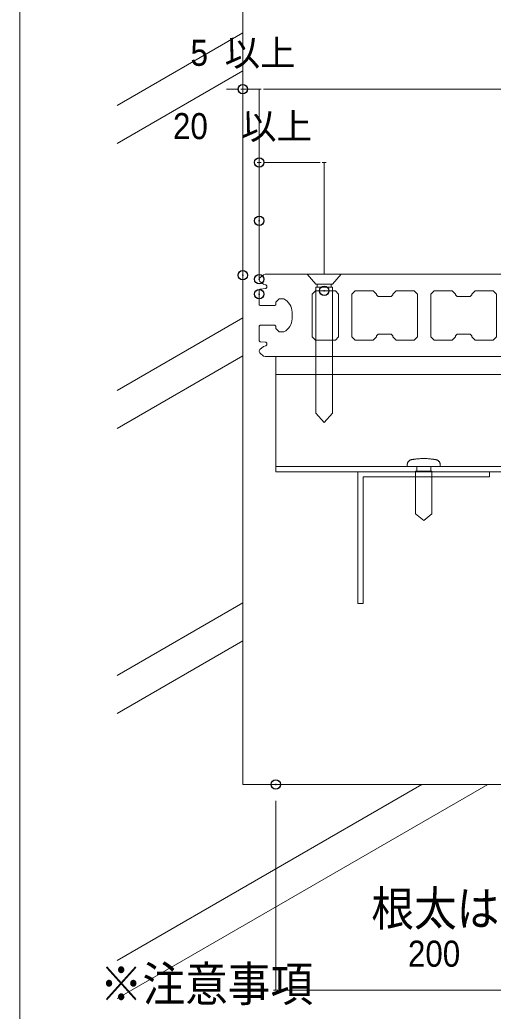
# Model space of a CAD drawing. Units: millimetres, scale not verified. Extents: x -12715 to 12220, y -3398 to 4210.
# Drawn here: x -3781 to -3637.1, y 2462.4 to 2763.6 of the extents above; entities that cross this region are included whole.
import ezdxf
from ezdxf.enums import TextEntityAlignment as Align

# ---------------------------------------------------------------- set-up
doc = ezdxf.new("R2010")
doc.units = ezdxf.units.MM
doc.header["$LTSCALE"] = 5.7
doc.header["$PDMODE"] = 32
doc.header["$PDSIZE"] = 2.85
for name, color, linetype, lineweight in [('0-0_図枠', 7, 'Continuous', 9), ('0-1_デッキ', 7, 'Continuous', 9), ('0-2_文字', 4, 'Continuous', 9), ('0-3_寸法', 7, 'Continuous', 9), ('0-4_一般', 4, 'Continuous', 9), ('0-5_根太', 4, 'Continuous', 9), ('0-6_ビス', 2, 'Continuous', 9), ('0-7_0', 7, 'Continuous', 9)]:
    doc.layers.add(name, color=color, linetype=linetype, lineweight=lineweight)
doc.layers.add('0-8_DEFPOINTS', color=7, linetype='Continuous')
doc.styles.add('Osaka', font='')
doc.styles.add('ＭＳ ゴシック', font='')
doc.styles.get('Osaka').set_extended_font_data('Osaka')
doc.styles.get('ＭＳ ゴシック').set_extended_font_data('MS Gothic')

# ---------------------------------------------------------------- blocks, each defined once
blk = doc.blocks.new('グループ-29-1')
at = {"layer": '0-1_デッキ'}
for points in [[(-150222.2, -9717.7), (-150222.2, -9537.7), (-150232.2, -9526.9), (-150302.2, -9520.6), (-150312.2, -9509.7), (-150312.2, -9489.7), (-150302.6, -9476.9), (-150272.2, -9467.7), (-150230, -9434), (-150222.2, -9417.7), (-150222.2, -9407.7), (-150229.9, -9391.3), (-150274.5, -9354.1), (-150292.2, -9347.7), (-158962.2, -9347.7), (-158979.9, -9354.1), (-159024.5, -9391.3), (-159032.2, -9407.7), (-159032.2, -9417.7), (-159024.4, -9434), (-158982.2, -9467.7), (-158951.8, -9476.9), (-158942.2, -9489.7), (-158942.2, -9509.7), (-158952.2, -9520.6), (-159022.2, -9526.9), (-159032.2, -9537.7), (-159032.2, -9717.7)], [(-159032.2, -9977.7), (-159032.2, -10157.7), (-159022.2, -10168.6), (-158952.2, -10174.9), (-158942.2, -10185.7), (-158942.2, -10205.7), (-158951.8, -10218.6), (-158982.2, -10227.7), (-159024.4, -10261.5), (-159032.2, -10277.7), (-159032.2, -10287.7), (-159024.5, -10304.1), (-158979.9, -10341.3), (-158962.2, -10347.7), (-150292.2, -10347.7), (-150274.5, -10341.3), (-150229.9, -10304.1), (-150222.2, -10287.7), (-150222.2, -10277.7), (-150230, -10261.5), (-150272.2, -10227.7), (-150302.6, -10218.6), (-150312.2, -10205.7), (-150312.2, -10185.7), (-150302.2, -10174.9), (-150232.2, -10168.6), (-150222.2, -10157.7), (-150222.2, -9977.7)]]:
    blk.add_lwpolyline(points, dxfattribs=at)
at = {"layer": '0-4_一般', "color": 7}
for p, q in [((-158632.2, -9807.7), (-158632.2, -9887.7)), ((-150622.2, -9807.7), (-150622.2, -9887.7))]:
    blk.add_line(p, q, dxfattribs=at)
at = {"layer": '0-4_一般', "color": 1}
for points in [[(-158387, -10107.7), (-158387, -9587.7), (-158347, -9547.7), (-158107, -9547.7), (-158067, -9587.7), (-158067, -10107.7), (-158107, -10147.7), (-158347, -10147.7)], [(-157147, -10147.7), (-157367, -10147.7), (-157407, -10107.7), (-157407, -10097.7), (-157427, -10077.7), (-157587, -10077.7), (-157607, -10097.7), (-157607, -10107.7), (-157647, -10147.7), (-157867, -10147.7), (-157907, -10107.7), (-157907, -9587.7), (-157867, -9547.7), (-157647, -9547.7), (-157607, -9587.7), (-157607, -9597.7), (-157587, -9617.7), (-157427, -9617.7), (-157407, -9597.7), (-157407, -9587.7), (-157367, -9547.7), (-157147, -9547.7), (-157107, -9587.7), (-157107, -10107.7)], [(-156647, -10097.7), (-156647, -10107.7), (-156687, -10147.7), (-156907, -10147.7), (-156947, -10107.7), (-156947, -9587.7), (-156907, -9547.7), (-156687, -9547.7), (-156647, -9587.7), (-156647, -9597.7), (-156627, -9617.7), (-156467, -9617.7), (-156447, -9597.7), (-156447, -9587.7), (-156407, -9547.7), (-156187, -9547.7), (-156147, -9587.7), (-156147, -10107.7), (-156187, -10147.7), (-156407, -10147.7), (-156447, -10107.7), (-156447, -10097.7), (-156467, -10077.7), (-156627, -10077.7)], [(-155187, -9587.7), (-155187, -10107.7), (-155227, -10147.7), (-155447, -10147.7), (-155487, -10107.7), (-155487, -10097.7), (-155507, -10077.7), (-155667, -10077.7), (-155687, -10097.7), (-155687, -10107.7), (-155727, -10147.7), (-155947, -10147.7), (-155987, -10107.7), (-155987, -9587.7), (-155947, -9547.7), (-155727, -9547.7), (-155687, -9587.7), (-155687, -9597.7), (-155667, -9617.7), (-155507, -9617.7), (-155487, -9597.7), (-155487, -9587.7), (-155447, -9547.7), (-155227, -9547.7)], [(-154547.2, -10077.7), (-154707.2, -10077.7), (-154727.2, -10097.7), (-154727.2, -10107.7), (-154767.2, -10147.7), (-154987.2, -10147.7), (-155027.2, -10107.7), (-155027.2, -9587.7), (-154987.2, -9547.7), (-154767.2, -9547.7), (-154727.2, -9587.7), (-154727.2, -9597.7), (-154707.2, -9617.7), (-154547.2, -9617.7), (-154527.2, -9597.7), (-154527.2, -9587.7), (-154487.2, -9547.7), (-154267.2, -9547.7), (-154227.2, -9587.7), (-154227.2, -10107.7), (-154267.2, -10147.7), (-154487.2, -10147.7), (-154527.2, -10107.7), (-154527.2, -10097.7)], [(-153567.2, -10107.7), (-153567.2, -10097.7), (-153587.2, -10077.7), (-153747.2, -10077.7), (-153767.2, -10097.7), (-153767.2, -10107.7), (-153807.2, -10147.7), (-154027.2, -10147.7), (-154067.2, -10107.7), (-154067.2, -9587.7), (-154027.2, -9547.7), (-153807.2, -9547.7), (-153767.2, -9587.7), (-153767.2, -9597.7), (-153747.2, -9617.7), (-153587.2, -9617.7), (-153567.2, -9597.7), (-153567.2, -9587.7), (-153527.2, -9547.7), (-153307.2, -9547.7), (-153267.2, -9587.7), (-153267.2, -10107.7), (-153307.2, -10147.7), (-153527.2, -10147.7)], [(-152807.2, -9587.7), (-152807.2, -9597.7), (-152787.2, -9617.7), (-152627.2, -9617.7), (-152607.2, -9597.7), (-152607.2, -9587.7), (-152567.2, -9547.7), (-152347.2, -9547.7), (-152307.2, -9587.7), (-152307.2, -10107.7), (-152347.2, -10147.7), (-152567.2, -10147.7), (-152607.2, -10107.7), (-152607.2, -10097.7), (-152627.2, -10077.7), (-152787.2, -10077.7), (-152807.2, -10097.7), (-152807.2, -10107.7), (-152847.2, -10147.7), (-153067.2, -10147.7), (-153107.2, -10107.7), (-153107.2, -9587.7), (-153067.2, -9547.7), (-152847.2, -9547.7)], [(-152107.2, -10147.7), (-152147.2, -10107.7), (-152147.2, -9587.7), (-152107.2, -9547.7), (-151887.2, -9547.7), (-151847.2, -9587.7), (-151847.2, -9597.7), (-151827.2, -9617.7), (-151667.2, -9617.7), (-151647.2, -9597.7), (-151647.2, -9587.7), (-151607.2, -9547.7), (-151387.2, -9547.7), (-151347.2, -9587.7), (-151347.2, -10107.7), (-151387.2, -10147.7), (-151607.2, -10147.7), (-151647.2, -10107.7), (-151647.2, -10097.7), (-151667.2, -10077.7), (-151827.2, -10077.7), (-151847.2, -10097.7), (-151847.2, -10107.7), (-151887.2, -10147.7)], [(-151147.2, -10147.7), (-151187.2, -10107.7), (-151187.2, -9587.7), (-151147.2, -9547.7), (-150907.2, -9547.7), (-150867.2, -9587.7), (-150867.2, -10107.7), (-150907.2, -10147.7)]]:
    blk.add_lwpolyline(points, close=True, dxfattribs=at)
at = {"layer": '0-4_一般', "color": 7}
for points in [[(-159032.2, -9717.7), (-159022.2, -9727.7), (-158842.2, -9727.7), (-158832.2, -9717.7), (-158832.2, -9687.7), (-158792.2, -9647.7), (-158732.2, -9647.7)], [(-150222.2, -9717.7), (-150232.2, -9727.7), (-150412.2, -9727.7), (-150422.2, -9717.7), (-150422.2, -9687.7), (-150462.2, -9647.7), (-150522.2, -9647.7)], [(-158732.2, -10047.7), (-158792.2, -10047.7), (-158832.2, -10007.7), (-158832.2, -9977.7), (-158842.2, -9967.7), (-159022.2, -9967.7), (-159032.2, -9977.7)], [(-150522.2, -10047.7), (-150462.2, -10047.7), (-150422.2, -10007.7), (-150422.2, -9977.7), (-150412.2, -9967.7), (-150232.2, -9967.7), (-150222.2, -9977.7)]]:
    blk.add_lwpolyline(points, dxfattribs=at)
for centre, start, end in [((-158820.5, -9814.2), 1.96794, 62.04932), ((-150433.9, -9814.2), 117.95068, 178.03206), ((-158820.5, -9881.3), 297.95068, 358.03206), ((-150433.9, -9881.3), 181.96794, 242.04932)]:
    blk.add_arc(centre, 188.4, start, end, dxfattribs=at)
blk = doc.blocks.new('グループ-44-1')
at = {"layer": '0-6_ビス', "color": 4}
for p, q in [((-158328.9, -9505.3), (-158328.9, -9469.3)), ((-158156.6, -9469.3), (-158156.6, -9505.3))]:
    blk.add_line(p, q, dxfattribs=at)
for points in [[(-158142.7, -9469.3), (-158034.7, -9347.8), (-158450.7, -9347.8), (-158342.7, -9469.3)], [(-158142.7, -9505.3), (-158142.7, -11035.3), (-158242.7, -11147.8), (-158342.7, -11035.3), (-158342.7, -9505.3)]]:
    blk.add_lwpolyline(points, close=True, dxfattribs=at)
blk = doc.blocks.new('グループ-45-1')
at = {"layer": '0-6_ビス', "color": 4}
for p, q in [((-158328.9, -9505.3), (-158328.9, -9469.3)), ((-158156.6, -9469.3), (-158156.6, -9505.3))]:
    blk.add_line(p, q, dxfattribs=at)
for points in [[(-158142.7, -9469.3), (-158034.7, -9347.8), (-158450.7, -9347.8), (-158342.7, -9469.3)], [(-158142.7, -9505.3), (-158142.7, -11035.3), (-158242.7, -11147.8), (-158342.7, -11035.3), (-158342.7, -9505.3)]]:
    blk.add_lwpolyline(points, close=True, dxfattribs=at)
blk = doc.blocks.new('_DOT')
at = {"layer": '0-7_0'}
for p, q in [((-20, 0), (-40, 0)), ((-10, 0), (10, 0))]:
    blk.add_line(p, q, dxfattribs=at)
blk = doc.blocks.new('グループ-233-1')
at = {"layer": '0-6_ビス'}
for p, q in [((-84.8, 237.4), (-84.8, 181.4)), ((84.8, 181.4), (84.8, 237.4))]:
    blk.add_line(p, q, dxfattribs=at)
for points in [[(-200, 237.4), (-200, 238.3), (-200, 239.3), (-200, 240.3), (-200, 241.2), (-200, 242.2), (-200, 243.1), (-200, 244.1), (-200, 245.1), (-200, 246), (-200, 247), (-200, 248), (-200, 248.9), (-200, 249.9), (-200, 250.9), (-200, 251.8), (-200, 252.8), (-200, 253.7), (-200, 254.7), (-200, 255.7), (-200, 256.6), (-200, 257.6), (-199.9, 260.8), (-199.6, 264.9), (-199, 269.1), (-198.1, 273.2), (-196.9, 277.4), (-195.5, 281.5), (-193.7, 285.6), (-191.6, 289.5), (-189.2, 293.4), (-186.6, 297.1), (-183.7, 300.5), (-180.5, 303.8), (-177.2, 306.9), (-173.6, 309.6), (-169.9, 312.1), (-166.1, 314.3), (-162.1, 316.3), (-158.1, 317.9)], [(-158.1, 317.9), (-154.1, 319.2), (-150.1, 320.3), (-146.1, 321), (-143.1, 321.5), (-141, 321.7), (-138.9, 322), (-136.9, 322.3), (-134.8, 322.5), (-132.7, 322.8), (-130.6, 323), (-128.6, 323.3), (-126.5, 323.6), (-124.4, 323.8), (-122.3, 324.1), (-120.2, 324.4), (-118.2, 324.6), (-116.1, 324.9), (-114, 325.2), (-111.9, 325.4), (-109.9, 325.7), (-107.8, 326), (-105.7, 326.2), (-103.6, 326.5), (-101.6, 326.8), (-97.6, 327.3), (-88.2, 328.4), (-78.8, 329.4), (-69.4, 330.3), (-60, 331.1), (-50.6, 331.7), (-41.2, 332.3), (-31.8, 332.7), (-22.4, 333), (-12.9, 333.3), (-3.5, 333.4), (5.9, 333.3), (15.3, 333.2), (24.7, 333), (34.1, 332.6)], [(34.1, 332.6), (43.5, 332.2), (52.9, 331.6), (62.4, 330.9), (71.8, 330.1), (81.2, 329.2), (90.6, 328.1), (100, 327), (102.1, 326.7), (104.2, 326.4), (106.2, 326.2), (108.3, 325.9), (110.4, 325.6), (112.5, 325.4), (114.5, 325.1), (116.6, 324.8), (118.7, 324.6), (120.8, 324.3), (122.8, 324), (124.9, 323.8), (127, 323.5), (129.1, 323.2), (131.1, 323), (133.2, 322.7), (135.3, 322.4), (137.4, 322.2), (139.5, 321.9), (141.5, 321.7), (143.6, 321.4), (147.1, 320.9), (151.1, 320), (155.1, 318.9), (159.1, 317.5), (163.1, 315.8), (167, 313.8), (170.8, 311.5), (174.5, 309), (178, 306.1), (181.3, 303), (184.4, 299.7)], [(184.4, 299.7), (187.3, 296.2), (189.8, 292.4), (192.1, 288.6), (194.2, 284.6), (195.9, 280.5), (197.3, 276.3), (198.4, 272.2), (199.2, 268), (199.7, 263.9), (200, 259.8), (200, 257.4), (200, 256.4), (200, 255.4), (200, 254.5), (200, 253.5), (200, 252.5), (200, 251.6), (200, 250.6), (200, 249.6), (200, 248.7), (200, 247.7), (200, 246.8), (200, 245.8), (200, 244.8), (200, 243.9), (200, 242.9), (200, 241.9), (200, 241), (200, 240), (200, 239.1), (200, 238.1), (195.3, 237.4), (176.5, 237.4), (157.6, 237.4), (138.8, 237.4), (120, 237.4), (101.2, 237.4), (82.4, 237.4), (63.5, 237.4)], [(63.5, 237.4), (44.7, 237.4), (25.9, 237.4), (7.1, 237.4), (-11.8, 237.4), (-30.6, 237.4), (-49.4, 237.4), (-68.2, 237.4), (-87.1, 237.4), (-105.9, 237.4), (-124.7, 237.4), (-143.5, 237.4), (-162.4, 237.4), (-181.2, 237.4), (-200, 237.4), (-200, 237.4)]]:
    blk.add_lwpolyline(points, dxfattribs=at)
blk.add_lwpolyline([(-100, 181.4), (-100, -336.4), (0, -418.6), (100, -336.4), (100, 181.4)], close=True, dxfattribs=at)
blk = doc.blocks.new('ナベテクス4x16')
at = {"layer": '0-6_ビス'}
blk.add_blockref('グループ-233-1', (0, 0), dxfattribs=at)

msp = doc.modelspace()

# ---------------------------------------------------------------- linework, layer by layer
at = {"layer": '0-0_図枠', "color": 5}
msp.add_lwpolyline([(-3781.016, 3595.811), (-1781.016, 3595.811), (-1781.016, 2295.811), (-3781.016, 2295.811)], close=True, dxfattribs=at)
at = {"layer": '0-1_デッキ', "color": 2}
msp.add_lwpolyline([(-3676.619, 2624.707), (-3638.219, 2624.707), (-3638.219, 2626.307), (-3678.219, 2626.307), (-3678.219, 2586.307), (-3676.619, 2586.307)], close=True, dxfattribs=at)
at = {"layer": '0-3_寸法'}
for p, q in [((-3715.723, 2742.549), (-3718.226, 2742.549)), ((-3713.219, 2691), (-3713.219, 2742.549)), ((-3708.219, 2742.549), (-3713.219, 2742.549)), ((-3708.219, 2707.549), (-3708.219, 2742.549)), ((-3708.219, 2689.809), (-3708.219, 2742.549)), ((-3705.715, 2742.549), (-3490.723, 2742.549)), ((-3705.715, 2742.549), (-3703.211, 2742.549)), ((-3708.219, 2685.27), (-3708.219, 2720.27)), ((-3690.986, 2720.27), (-3705.715, 2720.27)), ((-3688.482, 2686.306), (-3688.482, 2720.27)), ((-3703.219, 2526.306), (-3703.219, 2468.82)), ((-3700.715, 2468.82), (-3562.898, 2468.82))]:
    msp.add_line(p, q, dxfattribs=at)
at = {"layer": '0-4_一般', "color": 3}
for p, q in [((-3713.219, 2531.306), (-3713.219, 2776.306)), ((-3466.333, 2531.306), (-3713.219, 2531.306))]:
    msp.add_line(p, q, dxfattribs=at)
at = {"layer": '0-4_一般'}
for p, q in [((-3713.219, 2759.678), (-3751.398, 2737.635)), ((-3713.219, 2748.131), (-3751.398, 2726.088)), ((-3713.219, 2673.075), (-3751.398, 2651.032)), ((-3713.219, 2661.528), (-3751.398, 2639.485)), ((-3713.219, 2586.473), (-3751.398, 2564.43)), ((-3713.219, 2574.926), (-3751.398, 2552.883)), ((-3658.77, 2531.306), (-3751.398, 2477.827)), ((-3638.77, 2531.306), (-3751.398, 2466.28))]:
    msp.add_line(p, q, dxfattribs=at)
at = {"layer": '0-5_根太'}
for p, q in [((-3466.333, 2661.307), (-3703.219, 2661.307)), ((-3703.219, 2661.307), (-3703.219, 2626.307)), ((-3466.333, 2655.807), (-3703.219, 2655.807)), ((-3703.219, 2627.907), (-3466.333, 2627.907)), ((-3466.333, 2626.307), (-3703.219, 2626.307))]:
    msp.add_line(p, q, dxfattribs=at)
at = {"layer": '0-8_DEFPOINTS'}
for p in [(-3713.219, 2742.549), (-3708.219, 2720.27), (-3708.219, 2702.549), (-3713.219, 2686), (-3708.219, 2684.809), (-3708.219, 2680.27), (-3688.482, 2681.306), (-3703.219, 2531.306)]:
    msp.add_point(p, dxfattribs=at)

# ---------------------------------------------------------------- block references
at = {"layer": '0-3_寸法', "xscale": 0.06259308, "yscale": 0.06259308}
for p in [(-3713.219, 2742.549), (-3688.482, 2720.27)]:
    msp.add_blockref('_DOT', p, dxfattribs=at)
at = {"layer": '0-3_寸法', "xscale": 0.06259308, "yscale": 0.06259308, "rotation": 180}
for p in [(-3708.219, 2742.549), (-3708.219, 2742.549), (-3708.219, 2720.27), (-3703.219, 2468.82)]:
    msp.add_blockref('_DOT', p, dxfattribs=at)
at = {"layer": '0-6_ビス', "xscale": 0.025, "yscale": 0.025}
for name, p in [('グループ-29-1', (267.586, 2920)), ('グループ-44-1', (267.586, 2920)), ('グループ-45-1', (267.586, 2920)), ('ナベテクス4x16', (-3658.219, 2621.972))]:
    msp.add_blockref(name, p, dxfattribs=at)

# ---------------------------------------------------------------- texts
at = {"layer": '0-2_文字', "style": 'ＭＳ ゴシック', "width": 0.9}
msp.add_text('※注意事項', height=10.56, dxfattribs=at).set_placement((-3756.685, 2462.233), align=Align.BOTTOM_LEFT)
at = {"layer": '0-3_寸法', "style": 'Osaka', "width": 0.9}
for s, p in [('5', (-3729.115, 2747.261)), ('20', (-3734.452, 2724.983)), ('200', (-3663.026, 2473.532))]:
    msp.add_text(s, height=7.918, dxfattribs=at).set_placement(p, align=Align.BOTTOM_LEFT)
at = {"layer": '0-3_寸法', "style": 'Osaka'}
for p in [(-3718.774, 2747.261), (-3713.769, 2724.983)]:
    msp.add_text('以上', height=7.918, dxfattribs=at).set_placement(p, align=Align.BOTTOM_LEFT)
at = {"layer": '0-3_寸法', "color": 4, "style": 'ＭＳ ゴシック', "width": 0.9}
msp.add_text('根太はね出し', height=10.56, dxfattribs=at).set_placement((-3674.14, 2485.151), align=Align.BOTTOM_LEFT)

doc.saveas('drawing.dxf')
